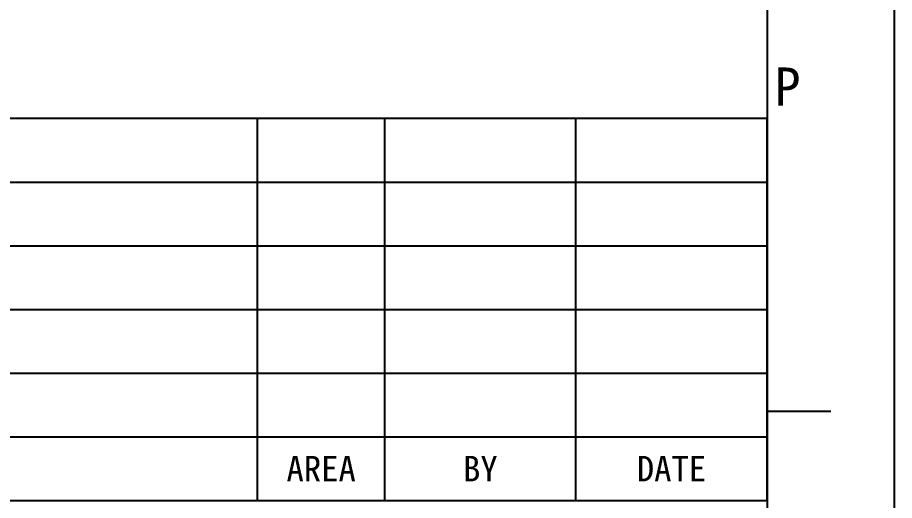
# Model space of a CAD drawing. Header units: millimetres. Extents: x 0 to 1189, y 0 to 841.
# Drawn here: x 1120.2 to 1189, y 34 to 71.9 of the extents above; entities that cross this region are included whole.
import ezdxf
from ezdxf.enums import TextEntityAlignment as Align

# ---------------------------------------------------------------- set-up
doc = ezdxf.new("R2010")
doc.units = ezdxf.units.MM
doc.header["$LTSCALE"] = 65.395
doc.layers.get('0').update_dxf_attribs({"linetype": 'CONTINUOUS'})
doc.layers.add('50_ALL_DETAILS', color=7, linetype='CONTINUOUS')
doc.styles.get("Standard").update_dxf_attribs({"font": 'simfang.ttf'})
doc.styles.add('TEXTSTYLE_2', font='simfang.ttf')

msp = doc.modelspace()

# ---------------------------------------------------------------- linework, layer by layer
at = {"color": 7}
for p, q in [((1189, 0), (1189, 841)), ((1179, 831), (1179, 10)), ((999, 64), (1179, 64)), ((1139, 34), (1139, 64)), ((1149, 34), (1149, 64)), ((1164, 34), (1164, 64)), ((1179, 34), (1179, 64)), ((999, 59), (1179, 59)), ((999, 54), (1179, 54)), ((999, 49), (1179, 49)), ((999, 44), (1179, 44)), ((1179, 41), (1184, 41)), ((999, 39), (1179, 39)), ((999, 34), (1179, 34))]:
    msp.add_line(p, q, dxfattribs=at)

# ---------------------------------------------------------------- texts
at = {"color": 3, "style": 'TEXTSTYLE_2'}
msp.add_text('P', height=3, dxfattribs=at).set_placement((1179.589, 64.993))
at = {"layer": '50_ALL_DETAILS', "color": 3}
for s, p in [('AREA', (1144, 35.5)), ('BY', (1156.5, 35.5)), ('DATE', (1171.5, 35.5))]:
    msp.add_text(s, height=2, dxfattribs=at).set_placement(p, align=Align.CENTER)

doc.saveas('drawing.dxf')
